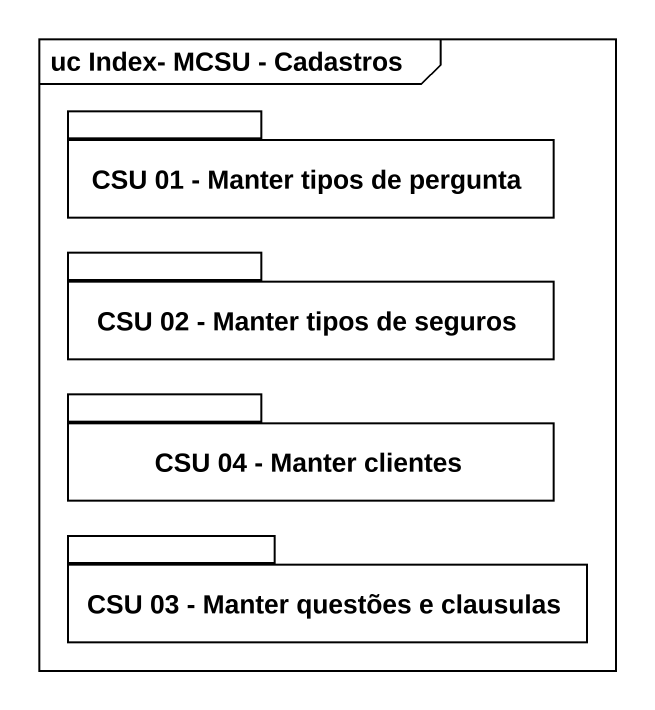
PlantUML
@startuml
mainframe uc Index- MCSU - Cadastros
package "CSU 01 - Manter tipos de pergunta" as CSU_01_Manter_tipos_de {
}
package "CSU 02 - Manter tipos de seguros" as CSU_02_Manter_tipos_de {
}
package "CSU 04 - Manter clientes" as CSU_04_Manter_clientes {
}
package "CSU 03 - Manter questões e clausulas" as CSU_03_Manter_questões_e {
}
@enduml
